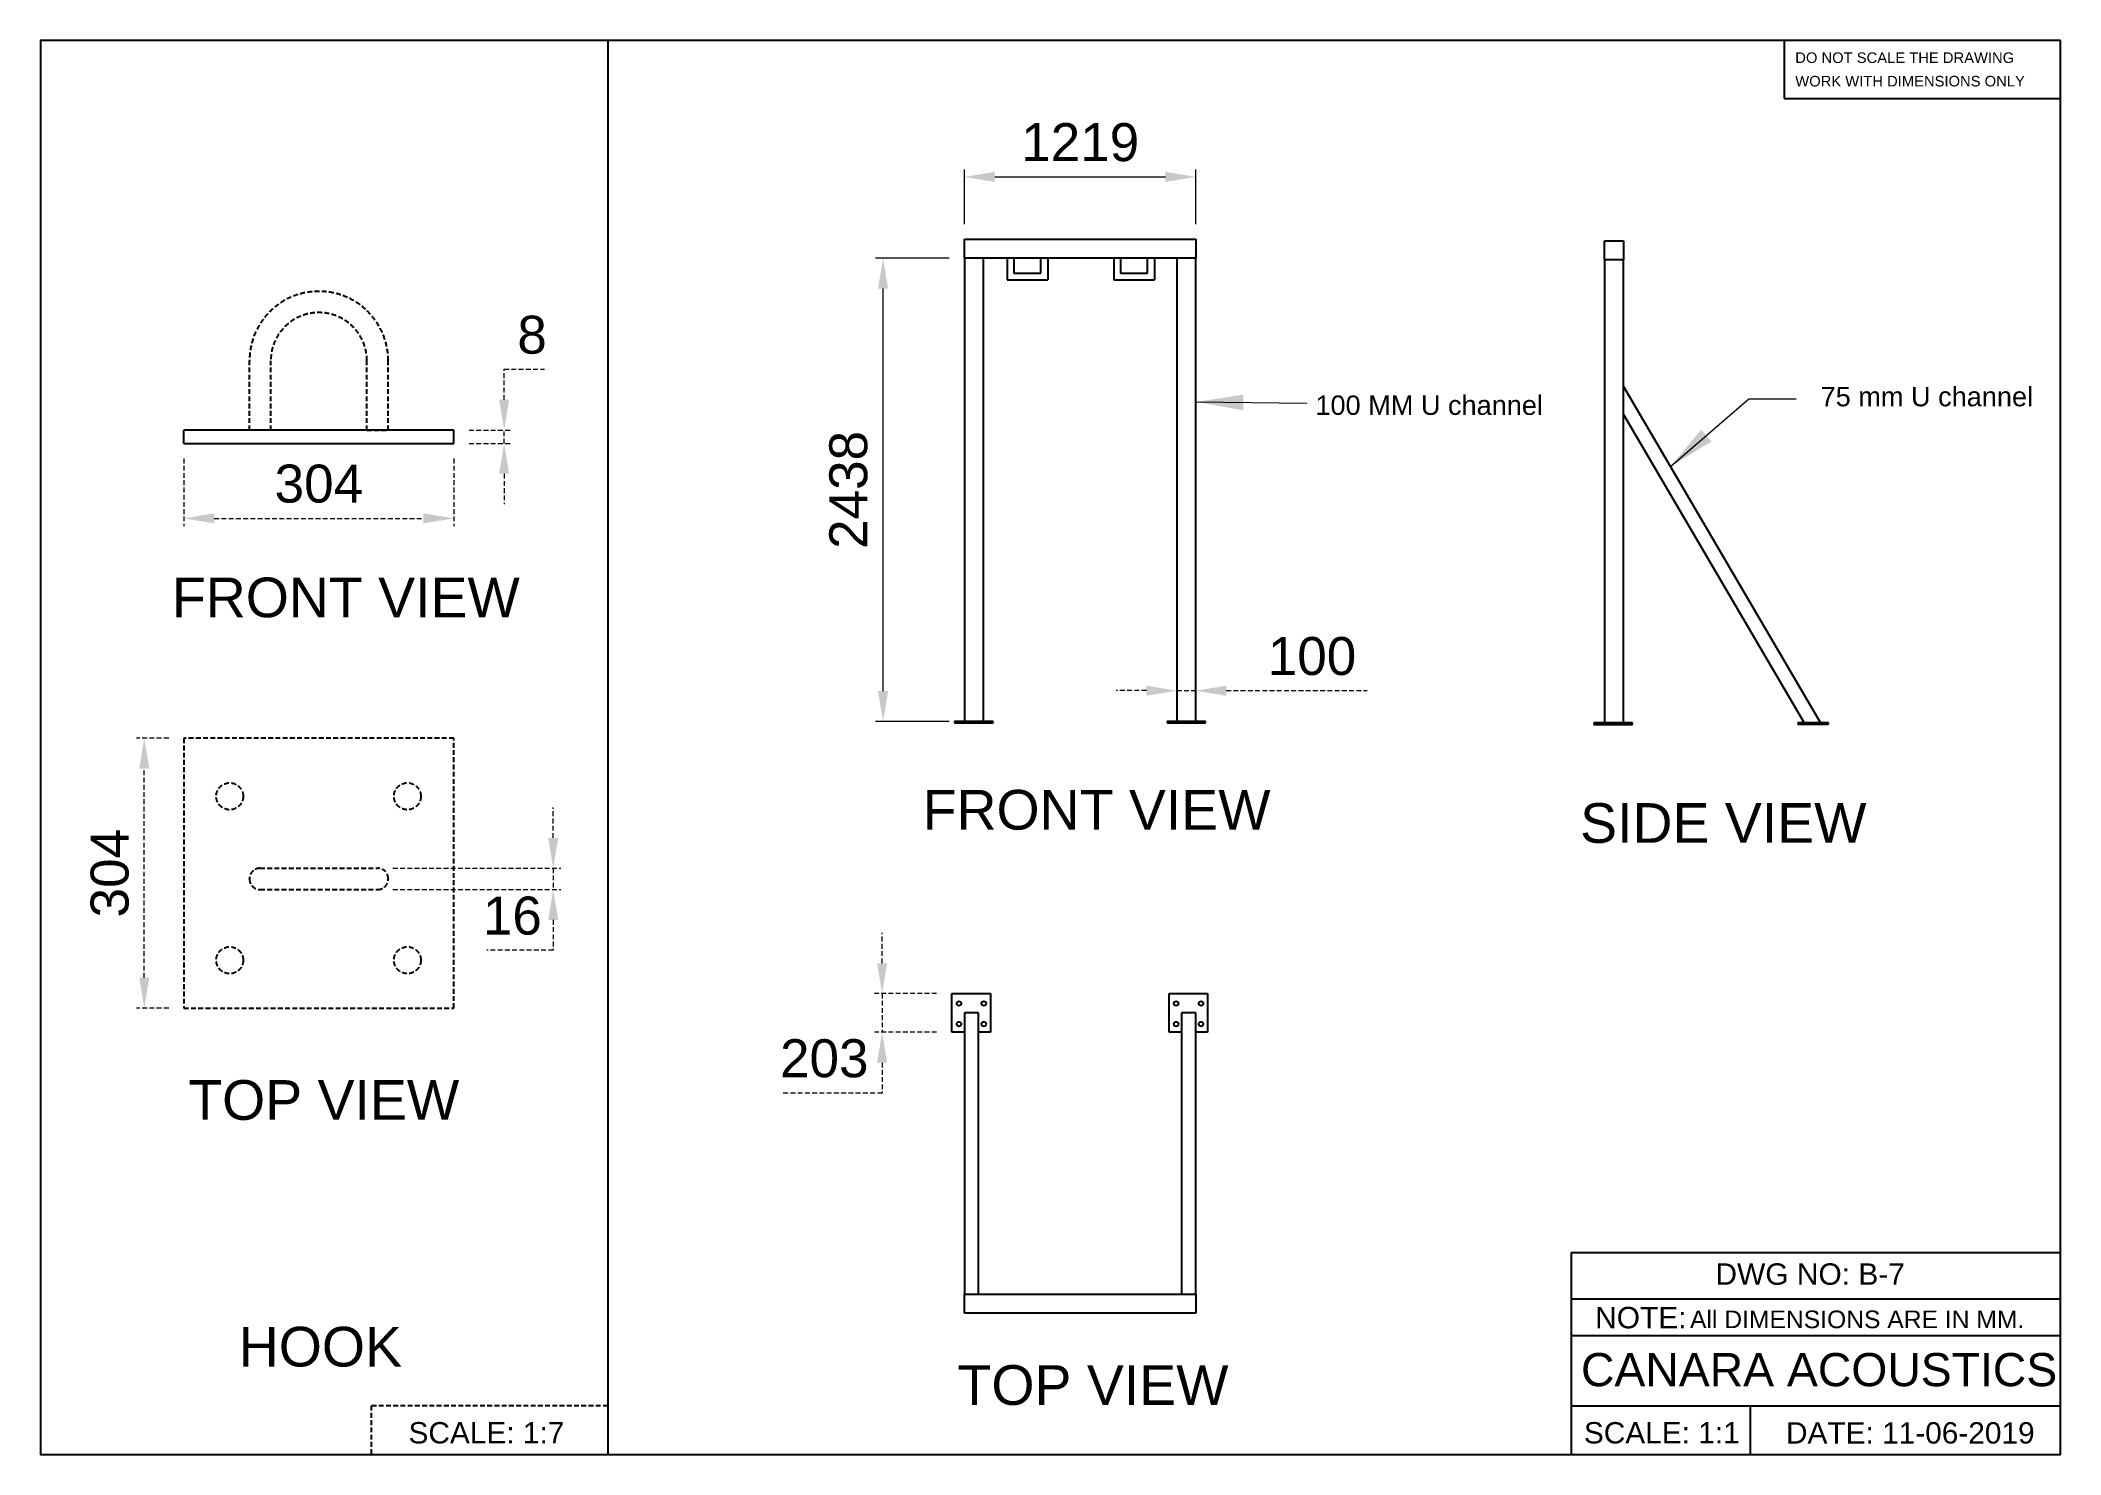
# Model space of a CAD drawing. Header units: millimetres. Extents: x 9878 to 20519, y -10640 to -3193.
import ezdxf

# ---------------------------------------------------------------- set-up
doc = ezdxf.new("R2010")
doc.units = ezdxf.units.MM
doc.linetypes.add('DASHEDX2', pattern=[38.1, 25.4, -12.7])
doc.layers.add('M-HVAC-TEXT', color=7, linetype='Continuous')
doc.layers.add('text', color=3, linetype='Continuous')
doc.styles.add('ROMANS', font='romans.shx', dxfattribs={"width": 0.9})
doc.styles.get("Standard").update_dxf_attribs({"font": 'Arial.ttf'})
doc.dimstyles.new('AC-DIM-200', dxfattribs={"dimtxt": 250, "dimasz": 250, "dimexe": 50, "dimexo": 0, "dimgap": 100, "dimtad": 2, "dimdec": 0, "dimdsep": 46, "dimtxsty": 'ROMANS', "dimcen": 8, "dimdle": 60, "dimclrd": 2, "dimclre": 2, "dimclrt": 7, "dimadec": 7, "dimazin": 0, "dimtfac": 1, "dimtdec": 0, "dimtix": 1, "dimtmove": 0, "dimatfit": 3, "dimfxl": 1, "dimtolj": 1, "dimtzin": 0, "dimlwd": 0, "dimlwe": 0, "dimarcsym": 0})
doc.dimstyles.new('ISO-25', dxfattribs={"dimscale": 80, "dimtxt": 2.5, "dimasz": 2, "dimexe": 0.5, "dimexo": 1, "dimgap": 1, "dimtad": 3, "dimtoh": 1, "dimdec": 0, "dimdsep": 46, "dimtxsty": 'Standard', "dimcen": 1, "dimclrd": 1, "dimclre": 1, "dimclrt": 5, "dimadec": 5, "dimazin": 0, "dimtfac": 1, "dimtdec": 0, "dimtmove": 0, "dimatfit": 3, "dimfxl": 1, "dimlwd": 0, "dimlwe": 0, "dimarcsym": 0})

# ---------------------------------------------------------------- blocks, each defined once
blk = doc.blocks.new('*D23')
at = {"color": 1, "lineweight": 0, "transparency": 16777216}
for p, q in [((14665, -4340), (14277, -4340)), ((14317, -6619), (14317, -4500)), ((14665, -6779), (14277, -6779))]:
    blk.add_line(p, q, dxfattribs=at)
at = {"color": 1, "transparency": 16777216}
for points in [[(14290, -4500), (14343, -4500), (14317, -4340)], [(14290, -6619), (14343, -6619), (14317, -6779)]]:
    blk.add_solid(points, dxfattribs=at)
at = {"layer": 'Defpoints', "color": 0, "transparency": 16777216}
for p in [(14317, -4340), (14745, -4340), (14745, -6779)]:
    blk.add_point(p, dxfattribs=at)
at = {"color": 5, "transparency": 16777216, "insert": (14135, -5560), "char_height": 200, "attachment_point": 5, "rotation": 90}
blk.add_mtext('2438', dxfattribs=at)
blk = doc.blocks.new('*D24')
at = {"color": 1, "lineweight": 0, "transparency": 16777216}
for p, q in [((14745, -4160), (14745, -3872)), ((14905, -3912), (15804, -3912)), ((15964, -4160), (15964, -3872))]:
    blk.add_line(p, q, dxfattribs=at)
at = {"color": 1, "transparency": 16777216}
for points in [[(14905, -3885), (14905, -3938), (14745, -3912)], [(15804, -3885), (15804, -3938), (15964, -3912)]]:
    blk.add_solid(points, dxfattribs=at)
at = {"layer": 'Defpoints', "color": 0, "transparency": 16777216}
for p in [(15964, -3912), (14745, -4240), (15964, -4240)]:
    blk.add_point(p, dxfattribs=at)
at = {"color": 5, "transparency": 16777216, "insert": (15355, -3730), "char_height": 200, "attachment_point": 5}
blk.add_mtext('1219', dxfattribs=at)
blk = doc.blocks.new('*D25')
at = {"color": 1, "linetype": 'DASHEDX2', "lineweight": 0, "transparency": 16777216}
for p, q in [((12579, -7392), (12579, -7232)), ((11735, -7552), (12619, -7552)), ((12579, -7552), (12579, -7664)), ((11735, -7664), (12619, -7664)), ((12579, -7824), (12579, -7984)), ((12579, -7984), (12229, -7984))]:
    blk.add_line(p, q, dxfattribs=at)
at = {"color": 1, "linetype": 'DASHEDX2', "transparency": 16777216}
for points in [[(12553, -7392), (12606, -7392), (12579, -7552)], [(12553, -7824), (12606, -7824), (12579, -7664)]]:
    blk.add_solid(points, dxfattribs=at)
at = {"layer": 'Defpoints', "color": 0, "linetype": 'DASHEDX2', "transparency": 16777216}
for p in [(11655, -7552), (11655, -7664), (12579, -7664)]:
    blk.add_point(p, dxfattribs=at)
at = {"color": 5, "linetype": 'DASHEDX2', "transparency": 16777216, "insert": (12364, -7803), "char_height": 200, "attachment_point": 5}
blk.add_mtext('16', dxfattribs=at)
blk = doc.blocks.new('*D26')
at = {"color": 1, "linetype": 'DASHEDX2', "lineweight": 0, "transparency": 16777216}
for p, q in [((10554, -6868), (10385, -6868)), ((10425, -8129), (10425, -7028)), ((10554, -8289), (10385, -8289))]:
    blk.add_line(p, q, dxfattribs=at)
at = {"color": 1, "linetype": 'DASHEDX2', "transparency": 16777216}
for points in [[(10399, -7028), (10452, -7028), (10425, -6868)], [(10399, -8129), (10452, -8129), (10425, -8289)]]:
    blk.add_solid(points, dxfattribs=at)
at = {"layer": 'Defpoints', "color": 0, "linetype": 'DASHEDX2', "transparency": 16777216}
for p in [(10425, -6868), (10634, -6868), (10634, -8289)]:
    blk.add_point(p, dxfattribs=at)
at = {"color": 5, "linetype": 'DASHEDX2', "transparency": 16777216, "insert": (10244, -7578), "char_height": 200, "width": 572.26, "attachment_point": 5, "rotation": 90}
blk.add_mtext('304', dxfattribs=at)
blk = doc.blocks.new('*D27')
at = {"color": 1, "linetype": 'DASHEDX2', "lineweight": 0, "transparency": 16777216}
for p, q in [((10634, -5395), (10634, -5750)), ((12056, -5395), (12056, -5750)), ((10794, -5710), (11896, -5710))]:
    blk.add_line(p, q, dxfattribs=at)
at = {"color": 1, "linetype": 'DASHEDX2', "transparency": 16777216}
for points in [[(10794, -5683), (10794, -5736), (10634, -5710)], [(11896, -5683), (11896, -5736), (12056, -5710)]]:
    blk.add_solid(points, dxfattribs=at)
at = {"layer": 'Defpoints', "color": 0, "linetype": 'DASHEDX2', "transparency": 16777216}
for p in [(10634, -5315), (12056, -5315), (12056, -5710)]:
    blk.add_point(p, dxfattribs=at)
at = {"color": 5, "linetype": 'DASHEDX2', "transparency": 16777216, "insert": (11345, -5528), "char_height": 200, "attachment_point": 5}
blk.add_mtext('304', dxfattribs=at)
blk = doc.blocks.new('*D28')
at = {"color": 1, "linetype": 'DASHEDX2', "lineweight": 0, "transparency": 16777216}
for p, q in [((14312, -8052), (14312, -7892)), ((14599, -8212), (14272, -8212)), ((14312, -8212), (14312, -8416)), ((14599, -8416), (14272, -8416)), ((14312, -8576), (14312, -8736)), ((14312, -8736), (13782, -8736))]:
    blk.add_line(p, q, dxfattribs=at)
at = {"color": 1, "linetype": 'DASHEDX2', "transparency": 16777216}
for points in [[(14285, -8052), (14338, -8052), (14312, -8212)], [(14285, -8576), (14338, -8576), (14312, -8416)]]:
    blk.add_solid(points, dxfattribs=at)
at = {"layer": 'Defpoints', "color": 0, "linetype": 'DASHEDX2', "transparency": 16777216}
for p in [(14679, -8212), (14312, -8416), (14679, -8416)]:
    blk.add_point(p, dxfattribs=at)
at = {"color": 5, "linetype": 'DASHEDX2', "transparency": 16777216, "insert": (14007, -8554), "char_height": 200, "attachment_point": 5}
blk.add_mtext('203', dxfattribs=at)
blk = doc.blocks.new('*D29')
at = {"color": 1, "linetype": 'DASHEDX2', "lineweight": 0, "transparency": 16777216}
for p, q in [((15864, -6699), (15864, -6577)), ((15964, -6699), (15964, -6577)), ((15704, -6617), (15544, -6617)), ((15864, -6617), (15964, -6617)), ((16124, -6617), (16867, -6617))]:
    blk.add_line(p, q, dxfattribs=at)
at = {"color": 1, "linetype": 'DASHEDX2', "transparency": 16777216}
for points in [[(15704, -6591), (15704, -6644), (15864, -6617)], [(16124, -6591), (16124, -6644), (15964, -6617)]]:
    blk.add_solid(points, dxfattribs=at)
at = {"layer": 'Defpoints', "color": 0, "linetype": 'DASHEDX2', "transparency": 16777216}
for p in [(15964, -6617), (15864, -6779), (15964, -6779)]:
    blk.add_point(p, dxfattribs=at)
at = {"color": 5, "linetype": 'DASHEDX2', "transparency": 16777216, "insert": (16576, -6436), "char_height": 200, "attachment_point": 5}
blk.add_mtext('100', dxfattribs=at)
blk = doc.blocks.new('*D30')
at = {"color": 1, "linetype": 'DASHEDX2', "lineweight": 0, "transparency": 16777216}
for p, q in [((12321, -5085), (12321, -4925)), ((12321, -4925), (12534, -4925)), ((12136, -5245), (12361, -5245)), ((12136, -5315), (12361, -5315)), ((12321, -5315), (12321, -5245)), ((12321, -5475), (12321, -5635))]:
    blk.add_line(p, q, dxfattribs=at)
at = {"color": 1, "linetype": 'DASHEDX2', "transparency": 16777216}
for points in [[(12294, -5085), (12347, -5085), (12321, -5245)], [(12294, -5475), (12347, -5475), (12321, -5315)]]:
    blk.add_solid(points, dxfattribs=at)
at = {"layer": 'Defpoints', "color": 0, "linetype": 'DASHEDX2', "transparency": 16777216}
for p in [(12056, -5245), (12056, -5315), (12321, -5245)]:
    blk.add_point(p, dxfattribs=at)
at = {"color": 5, "linetype": 'DASHEDX2', "transparency": 16777216, "insert": (12468, -4744), "char_height": 200, "attachment_point": 5}
blk.add_mtext('8', dxfattribs=at)

msp = doc.modelspace()

# ---------------------------------------------------------------- linework, layer by layer
at = {"color": 8, "linetype": 'DASHEDX2', "ltscale": 4000}
msp.add_line((12867, -3193), (12867, -10639.6), dxfattribs=at)
at = {"color": 5}
for p, q in [((19063.1, -3193), (19063.1, -3498.4)), ((19063.1, -3498.4), (20519, -3498.4))]:
    msp.add_line(p, q, dxfattribs=at)
for p, q in [((14745, -4340.4), (14745, -4240.4)), ((14745, -4240.4), (15964, -4240.4)), ((15964, -4240.4), (15964, -4340.4)), ((18115.9, -4348.4), (18115.9, -4248.4)), ((18115.9, -4248.4), (18215.9, -4248.4)), ((18215.9, -4248.4), (18215.9, -4348.4)), ((14845, -4340.4), (14745, -4340.4)), ((14745, -4340.4), (14745, -6778.8)), ((15964, -4340.4), (14745, -4340.4)), ((14845, -6778.8), (14845, -4340.4)), ((14970.9, -4340.4), (14970.9, -4454.6)), ((15006.2, -4340.4), (15006.2, -4417.8)), ((15147.5, -4417.8), (15147.5, -4340.4)), ((15185, -4340.4), (15185, -4454.6)), ((15532.5, -4340.4), (15532.5, -4454.6)), ((15567.8, -4340.4), (15567.8, -4417.8)), ((15709.1, -4417.8), (15709.1, -4340.4)), ((15746.6, -4340.4), (15746.6, -4454.6)), ((15964, -4340.4), (15864, -4340.4)), ((15864, -4340.4), (15864, -6778.8)), ((15964, -6778.8), (15964, -4340.4)), ((18115.9, -4348.4), (18115.9, -6786.8)), ((18215.9, -4348.4), (18115.9, -4348.4)), ((18215.9, -6786.8), (18215.9, -4348.4)), ((14970.9, -4454.6), (15185, -4454.6)), ((15006.2, -4417.8), (15147.5, -4417.8)), ((15532.5, -4454.6), (15746.6, -4454.6)), ((15567.8, -4417.8), (15709.1, -4417.8)), ((18215.9, -5014.6), (19255, -6786.8)), ((18215.9, -5162.9), (19168.1, -6786.8)), ((10633.7, -5315.4), (10633.7, -5245.4)), ((12056.1, -5245.4), (10633.7, -5245.4)), ((10633.7, -5315.4), (12056.1, -5315.4)), ((12056.1, -5315.4), (12056.1, -5245.4)), ((14896.6, -6778.8), (14693.4, -6778.8)), ((14693.4, -6778.8), (14693.4, -6786.8)), ((14693.4, -6786.8), (14896.6, -6786.8)), ((14795, -6778.8), (14845, -6778.8)), ((14896.6, -6786.8), (14896.6, -6778.8)), ((16015.6, -6778.8), (15812.4, -6778.8)), ((15812.4, -6778.8), (15812.4, -6786.8)), ((15812.4, -6786.8), (16015.6, -6786.8)), ((15914, -6778.8), (15964, -6778.8)), ((16015.6, -6786.8), (16015.6, -6778.8)), ((18264.2, -6786.8), (18061, -6786.8)), ((18061, -6786.8), (18061, -6794.8)), ((18061, -6794.8), (18264.2, -6794.8)), ((18115.9, -6786.8), (18215.9, -6786.8)), ((18162.6, -6786.8), (18212.6, -6786.8)), ((18264.2, -6794.8), (18264.2, -6786.8)), ((19297, -6786.8), (19134.5, -6786.8)), ((19134.5, -6786.8), (19134.5, -6793.2)), ((19134.5, -6793.2), (19297, -6793.2)), ((19253.9, -6786.8), (19184.4, -6786.8)), ((19215.8, -6786.8), (19255.8, -6786.8)), ((19297, -6793.2), (19297, -6786.8)), ((14679, -8415.7), (14679, -8212.5)), ((14679, -8212.5), (14882.2, -8212.5)), ((14882.2, -8212.5), (14882.2, -8415.7)), ((15823.1, -8415.7), (15823.1, -8212.5)), ((15823.1, -8212.5), (16026.3, -8212.5)), ((16026.3, -8212.5), (16026.3, -8415.7)), ((14820, -8313.6), (14745, -8313.6)), ((14745, -8313.6), (14745, -9794.6)), ((14820, -9794.6), (14820, -8313.6)), ((15964, -8313.6), (15889, -8313.6)), ((15889, -8313.6), (15889, -9794.6)), ((15964.2, -8313.6), (15889.2, -8313.6)), ((15964, -9794.6), (15964, -8313.6)), ((14745, -8415.7), (14679, -8415.7)), ((14882.2, -8415.7), (14820, -8415.7)), ((15889, -8415.7), (15823.1, -8415.7)), ((16026.3, -8415.7), (15964, -8415.7)), ((17941.7, -9576), (20519, -9576)), ((17941.7, -9576), (17941.7, -10639.6)), ((14745, -9894.6), (14745, -9794.6)), ((14745, -9794.6), (15964, -9794.6)), ((14745, -9794.6), (14820, -9794.6)), ((15964, -9894.6), (14745, -9894.6)), ((15964, -9794.6), (15964, -9894.6)), ((17941.7, -9818.8), (20519, -9818.8)), ((17941.7, -10011.8), (20519, -10011.8)), ((17941.7, -10382.5), (20519, -10382.5)), ((18884.3, -10382.5), (18884.3, -10639.6))]:
    msp.add_line(p, q)
at = {"linetype": 'DASHEDX2'}
for p, q in [((10979.6, -5245.4), (10979.6, -4879.7)), ((11091.6, -5245.4), (11091.6, -4879.7)), ((11598.3, -5245.4), (11598.3, -4879.7)), ((11710.3, -5245.4), (11710.3, -4879.7)), ((10633.7, -5315.4), (11344.9, -5315.4)), ((10740.3, -5315.4), (10793.1, -5315.4)), ((11598.3, -5245.4), (11710.3, -5245.4)), ((10633.7, -6867.8), (10633.7, -8288.8)), ((12056.1, -6867.8), (10633.7, -6867.8)), ((12056.1, -8288.8), (12056.1, -6867.8)), ((11034.6, -7552), (11655.3, -7552)), ((10979.6, -7609), (10979.6, -7607)), ((11710.3, -7607), (11710.3, -7609)), ((11034.6, -7664), (11655.3, -7664)), ((10633.7, -8288.8), (12056.1, -8288.8)), ((12867, -10382.5), (11620.6, -10382.5)), ((11620.6, -10382.5), (11620.6, -10639.6))]:
    msp.add_line(p, q, dxfattribs=at)
at = {"color": 5}
msp.add_lwpolyline([(20519, -3193), (9878.2, -3193), (9878.2, -10639.6), (20519, -10639.6)], close=True, dxfattribs=at)
at = {"linetype": 'DASHEDX2'}
for centre in [(10875.3, -7173.3), (11811.3, -7173.3), (10875.3, -8036.5), (11811.3, -8036.5)]:
    msp.add_circle(centre, 70.9, dxfattribs=at)
for centre in [(14716.6, -8264.5), (14847.2, -8264.5), (15860.7, -8264.5), (15991.3, -8264.5), (14716.6, -8372.7), (14847.2, -8372.7), (15860.7, -8372.7), (15991.3, -8372.7)]:
    msp.add_circle(centre, 11.9)
for centre, radius, start, end in [((11344.9, -4879.7), 365.4, 0, 180), ((11344.9, -4879.7), 253.4, 0, 180), ((11034.6, -7607), 55, 90, 180), ((11655.3, -7607), 55, 0, 90), ((11034.6, -7609), 55, 180, 270), ((11655.3, -7609), 55, 270, 0)]:
    msp.add_arc(centre, radius, start, end, dxfattribs=at)

# ---------------------------------------------------------------- texts
for s, height, p in [('100 MM U channel', 102.228, (16594, -5165)), ('75 mm U channel', 102.228, (19255, -5119.6)), ('FRONT VIEW', 208.97, (10570.9, -6230.5)), ('FRONT VIEW', 208.97, (14525.1, -7348.7)), ('SIDE VIEW', 208.97, (17988.1, -7418.3)), ('TOP VIEW', 208.97, (10657, -8876.8)), ('DWG NO: B-7', 112.812, (18701, -9745.4)), ('NOTE:', 112.81, (18067.2, -9974.6)), ('All DIMENSIONS ARE IN MM.', 92.984, (18567.1, -9973.9)), ('HOOK', 208.97, (10923, -10175.9)), ('CANARA ACOUSTICS', 174.676, (17992.9, -10279.5)), ('TOP VIEW', 208.97, (14709, -10377.8)), ('SCALE: 1:7', 112.45, (11817.1, -10581)), ('SCALE: 1:1', 112.45, (18008.1, -10581)), ('DATE: 11-06-2019', 112.45, (19072.5, -10581.5))]:
    msp.add_text(s, height=height).set_placement(p)
at = {"layer": 'text', "color": 5}
for s, p in [('DO NOT SCALE THE DRAWING', (19121.4, -3311.8)), ('WORK WITH DIMENSIONS ONLY', (19121.4, -3435.4))]:
    msp.add_text(s, height=55.647, dxfattribs=at).set_placement(p)

# ---------------------------------------------------------------- dimensions: what is measured, and where the dimension line sits
dim = msp.add_linear_dim(base=(15964, -3911.7), p1=(14745, -4240.4), p2=(15964, -4240.4), dimstyle='ISO-25')
dim.commit()
dim.dimension.update_dxf_attribs({"geometry": '*D24', "text_midpoint": (15354.5, -3730.3)})
dim = msp.add_linear_dim(base=(14316.7, -4340.4), p1=(14745, -6778.8), p2=(14745, -4340.4), angle=90, dimstyle='ISO-25')
dim.commit()
dim.dimension.update_dxf_attribs({"geometry": '*D23', "text_midpoint": (14135.3, -5559.6)})
at = {"linetype": 'DASHEDX2'}
for base, p1, p2, text, picture, middle in [((12320.7, -5245.4), (12056.1, -5315.4), (12056.1, -5245.4), '8', '*D30', (12467.5, -4744.1)), ((10425.3, -6867.8), (10633.7, -8288.8), (10633.7, -6867.8), '304', '*D26', (10244, -7578.3)), ((12579.3, -7664), (11655.3, -7552), (11655.3, -7664), '16', '*D25', (12364.2, -7802.6))]:
    dim = msp.add_linear_dim(base=base, p1=p1, p2=p2, angle=90, text=text, dimstyle='ISO-25', dxfattribs=at)
    dim.commit()
    dim.dimension.update_dxf_attribs({"geometry": picture, "text_midpoint": middle})
dim = msp.add_linear_dim(base=(12056.1, -5709.7), p1=(10633.7, -5315.4), p2=(12056.1, -5315.4), text='304', dimstyle='ISO-25', dxfattribs=at)
dim.commit()
dim.dimension.update_dxf_attribs({"geometry": '*D27', "text_midpoint": (11344.9, -5528.3)})
dim = msp.add_linear_dim(base=(15964, -6617.4), p1=(15864, -6778.8), p2=(15964, -6778.8), dimstyle='ISO-25', dxfattribs=at)
dim.commit()
dim.dimension.update_dxf_attribs({"geometry": '*D29', "text_midpoint": (16575.5, -6436)})
dim = msp.add_linear_dim(base=(14311.8, -8415.7), p1=(14679, -8212.5), p2=(14679, -8415.7), angle=90, dimstyle='ISO-25', dxfattribs=at)
dim.commit()
dim.dimension.update_dxf_attribs({"geometry": '*D28', "text_midpoint": (14006.7, -8554.3)})

# ---------------------------------------------------------------- leaders
at = {"layer": 'M-HVAC-TEXT', "ltscale": 100}
msp.add_leader([(15964, -5096.7, -0.3), (16549.1, -5102.9, -0.3)], dimstyle='AC-DIM-200', override={"dimgap": 100, "dimtad": 0, "dimclrd": 8}, dxfattribs=at)
at = {"layer": 'M-HVAC-TEXT', "ltscale": 100, "annotation_type": 0, "has_hookline": 1, "hookline_direction": 0, "text_width": 156.3}
msp.add_leader([(18463.7, -5437.3, -0.6), (18876.7, -5081, -0.6), (19126.7, -5081, -0.6)], dimstyle='AC-DIM-200', override={"dimgap": 100, "dimtad": 0, "dimclrd": 8}, dxfattribs=at)

doc.saveas('drawing.dxf')
